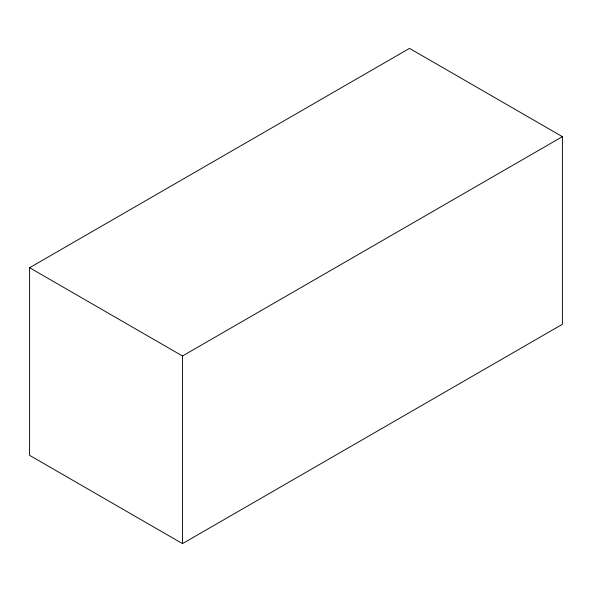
<?xml version="1.0" encoding="UTF-8"?>
<svg xmlns="http://www.w3.org/2000/svg" width="592" height="592" viewBox="0 0 592 592"><rect width="100%" height="100%" fill="white"/><g stroke="black" fill="none" stroke-linecap="round" stroke-linejoin="round"><path stroke-width="0.89" d="M29.6 267.725L409.509 48.381L562.4 136.656L562.4 324.275L182.491 543.619L29.6 455.344L29.6 267.725L182.491 355.992L562.4 136.656M182.491 355.992L182.491 543.619"/></g></svg>
